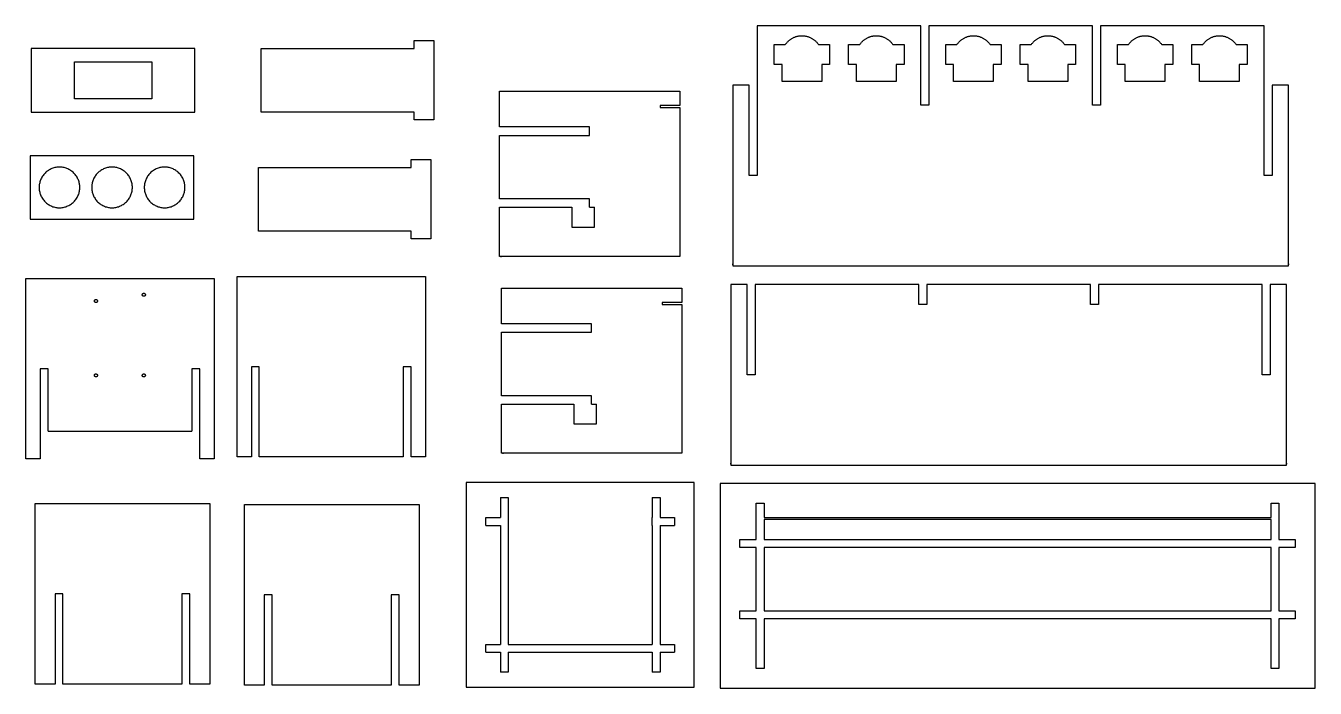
# Model space of a CAD drawing. Header units: millimetres. Extents: x -453 to 2661, y -841 to 395.
# Drawn here: x 1361 to 2661, y -561 to 107 of the extents above; entities that cross this region are included whole.
import ezdxf

# ---------------------------------------------------------------- set-up
doc = ezdxf.new("R2010")
doc.units = ezdxf.units.MM
doc.layers.add('Make2D$Sichtbar$Kurven', color=7, linetype='Continuous', true_color=0x000000)

msp = doc.modelspace()

# ---------------------------------------------------------------- linework, layer by layer
at = {"layer": 'Make2D$Sichtbar$Kurven', "color": 18, "lineweight": -3, "true_color": 0x000000}
for points in [[(2263.5, 107.1), (2181, 107.1), (2098.5, 107.1)], [(2098.5, 107.1), (2098.5, 31.6), (2098.5, -43.9)], [(2436.5, 107.1), (2354, 107.1), (2271.5, 107.1)], [(2271.5, 107.1), (2271.5, 77.1), (2271.5, 47.1)], [(2609.5, 107.1), (2527, 107.1), (2444.5, 107.1)], [(2609.5, -43.9), (2609.5, 31.6), (2609.5, 107.1)], [(1752.5, 92.1), (1762.5, 92.1), (1772.5, 92.1)], [(1752.5, 84.1), (1752.5, 88.1), (1752.5, 92.1)], [(1772.5, 92.1), (1772.5, 52.1), (1772.5, 12.1)], [(1366.5, 84.1), (1366.5, 52.1), (1366.5, 20.1)], [(1531.5, 84.1), (1449, 84.1), (1366.5, 84.1)], [(1531.5, 20.1), (1531.5, 52.1), (1531.5, 84.1)], [(1598.5, 84.1), (1675.5, 84.1), (1752.5, 84.1)], [(1598.5, 20.1), (1598.5, 52.1), (1598.5, 84.1)], [(2115.6, 88.1), (2121.2, 88.1), (2126.8, 88.1)], [(2115.6, 68.1), (2115.6, 78.1), (2115.6, 88.1)], [(2160.3, 88.1), (2165.9, 88.1), (2171.5, 88.1)], [(2171.5, 88.1), (2171.5, 78.1), (2171.5, 68.1)], [(2190.6, 88.1), (2196.2, 88.1), (2201.8, 88.1)], [(2190.6, 68.1), (2190.6, 78.1), (2190.6, 88.1)], [(2235.3, 88.1), (2240.9, 88.1), (2246.5, 88.1)], [(2246.5, 88.1), (2246.5, 78.1), (2246.5, 68.1)], [(2288.6, 88.1), (2294.2, 88.1), (2299.8, 88.1)], [(2288.6, 68.1), (2288.6, 78.1), (2288.6, 88.1)], [(2333.3, 88.1), (2338.9, 88.1), (2344.5, 88.1)], [(2344.5, 88.1), (2344.5, 78.1), (2344.5, 68.1)], [(2363.6, 88.1), (2369.2, 88.1), (2374.8, 88.1)], [(2363.6, 68.1), (2363.6, 78.1), (2363.6, 88.1)], [(2408.3, 88.1), (2413.9, 88.1), (2419.5, 88.1)], [(2419.5, 88.1), (2419.5, 78.1), (2419.5, 68.1)], [(2461.6, 88.1), (2467.2, 88.1), (2472.8, 88.1)], [(2461.6, 68.1), (2461.6, 78.1), (2461.6, 88.1)], [(2506.3, 88.1), (2511.9, 88.1), (2517.5, 88.1)], [(2517.5, 88.1), (2517.5, 78.1), (2517.5, 68.1)], [(2536.6, 88.1), (2542.2, 88.1), (2547.8, 88.1)], [(2536.6, 68.1), (2536.6, 78.1), (2536.6, 88.1)], [(2581.3, 88.1), (2586.9, 88.1), (2592.5, 88.1)], [(2592.5, 88.1), (2592.5, 78.1), (2592.5, 68.1)], [(1410, 70.6), (1449, 70.6), (1488, 70.6)], [(1410, 33.6), (1410, 52.1), (1410, 70.6)], [(1488, 70.6), (1488, 52.1), (1488, 33.6)], [(2123.5, 68.1), (2119.5, 68.1), (2115.6, 68.1)], [(2123.5, 51), (2123.5, 59.5), (2123.5, 68.1)], [(2163.5, 68.1), (2163.5, 59.5), (2163.5, 51)], [(2171.5, 68.1), (2167.5, 68.1), (2163.5, 68.1)], [(2198.5, 68.1), (2194.5, 68.1), (2190.6, 68.1)], [(2198.5, 51), (2198.5, 59.5), (2198.5, 68.1)], [(2238.5, 68.1), (2238.5, 59.5), (2238.5, 51)], [(2246.5, 68.1), (2242.5, 68.1), (2238.5, 68.1)], [(2296.5, 68.1), (2292.5, 68.1), (2288.6, 68.1)], [(2296.5, 51), (2296.5, 59.5), (2296.5, 68.1)], [(2336.5, 68.1), (2336.5, 59.5), (2336.5, 51)], [(2344.5, 68.1), (2340.5, 68.1), (2336.5, 68.1)], [(2371.5, 68.1), (2367.5, 68.1), (2363.6, 68.1)], [(2371.5, 51), (2371.5, 59.5), (2371.5, 68.1)], [(2411.5, 68.1), (2411.5, 59.5), (2411.5, 51)], [(2419.5, 68.1), (2415.5, 68.1), (2411.5, 68.1)], [(2469.5, 68.1), (2465.5, 68.1), (2461.6, 68.1)], [(2469.5, 51), (2469.5, 59.5), (2469.5, 68.1)], [(2509.5, 68.1), (2509.5, 59.5), (2509.5, 51)], [(2517.5, 68.1), (2513.5, 68.1), (2509.5, 68.1)], [(2544.5, 68.1), (2540.5, 68.1), (2536.6, 68.1)], [(2544.5, 51), (2544.5, 59.5), (2544.5, 68.1)], [(2584.5, 68.1), (2584.5, 59.5), (2584.5, 51)], [(2592.5, 68.1), (2588.5, 68.1), (2584.5, 68.1)], [(1838.5, 41.1), (1839.5, 41.1), (1840.5, 41.1)], [(1838.5, 5.1), (1838.5, 23.1), (1838.5, 41.1)], [(1840.5, 41.1), (1930.5, 41.1), (2020.5, 41.1)], [(2020.5, 41.1), (2020.5, 33.9), (2020.5, 26.7)], [(2090.5, 47.1), (2082.3, 47.1), (2074, 47.1)], [(2090.5, -43.9), (2090.5, 1.6), (2090.5, 47.1)], [(2163.5, 51), (2143.5, 51), (2123.5, 51)], [(2238.5, 51), (2218.5, 51), (2198.5, 51)], [(2271.5, 47.1), (2271.5, 37.1), (2271.5, 27.1)], [(2336.5, 51), (2316.5, 51), (2296.5, 51)], [(2411.5, 51), (2391.5, 51), (2371.5, 51)], [(2509.5, 51), (2489.5, 51), (2469.5, 51)], [(2584.5, 51), (2564.5, 51), (2544.5, 51)], [(2634, 47.1), (2625.8, 47.1), (2617.5, 47.1)], [(2617.5, 47.1), (2617.5, 1.6), (2617.5, -43.9)], [(1488, 33.6), (1449, 33.6), (1410, 33.6)], [(2000.5, 26.7), (2000.5, 25.6), (2000.5, 24.6)], [(2020.5, 26.7), (2010.5, 26.7), (2000.5, 26.7)], [(2271.5, 27.1), (2267.5, 27.1), (2263.5, 27.1)], [(2444.5, 27.1), (2440.5, 27.1), (2436.5, 27.1)], [(1366.5, 20.1), (1449, 20.1), (1531.5, 20.1)], [(1752.5, 20.1), (1675.5, 20.1), (1598.5, 20.1)], [(1752.5, 12.1), (1752.5, 16.1), (1752.5, 20.1)], [(2000.5, 24.6), (2010.5, 24.6), (2020.5, 24.6)], [(2020.5, 24.6), (2020.5, -50.4), (2020.5, -125.4)], [(1772.5, 12.1), (1762.5, 12.1), (1752.5, 12.1)], [(1929.5, 5.1), (1884, 5.1), (1838.5, 5.1)], [(1929.5, -3.4), (1929.5, 0.8), (1929.5, 5.1)], [(1838.5, -3.4), (1884, -3.4), (1929.5, -3.4)], [(1838.5, -67.4), (1838.5, -35.4), (1838.5, -3.4)], [(1530.5, -23.9), (1448, -23.9), (1365.5, -23.9)], [(1365.5, -23.9), (1365.5, -55.9), (1365.5, -87.9)], [(1530.5, -87.9), (1530.5, -55.9), (1530.5, -23.9)], [(1595.5, -99.9), (1595.5, -67.9), (1595.5, -35.9)], [(1595.5, -35.9), (1672.5, -35.9), (1749.5, -35.9)], [(1749.5, -35.9), (1749.5, -31.9), (1749.5, -27.9)], [(1749.5, -27.9), (1759.5, -27.9), (1769.5, -27.9)], [(1769.5, -27.9), (1769.5, -67.9), (1769.5, -107.9)], [(2098.5, -43.9), (2094.5, -43.9), (2090.5, -43.9)], [(2617.5, -43.9), (2613.5, -43.9), (2609.5, -43.9)], [(1929.5, -67.4), (1884, -67.4), (1838.5, -67.4)], [(1838.5, -75.9), (1875, -75.9), (1911.5, -75.9)], [(1838.5, -125.4), (1838.5, -100.7), (1838.5, -75.9)], [(1911.5, -75.9), (1911.5, -85.9), (1911.5, -95.9)], [(1929.5, -75.9), (1929.5, -71.7), (1929.5, -67.4)], [(1929.5, -75.9), (1932, -75.9), (1934.5, -75.9)], [(1934.5, -95.9), (1934.5, -85.9), (1934.5, -75.9)], [(1365.5, -87.9), (1448, -87.9), (1530.5, -87.9)], [(1749.5, -99.9), (1672.5, -99.9), (1595.5, -99.9)], [(1749.5, -107.9), (1749.5, -103.9), (1749.5, -99.9)], [(1911.5, -95.9), (1923, -95.9), (1934.5, -95.9)], [(1769.5, -107.9), (1759.5, -107.9), (1749.5, -107.9)], [(2074, -134.9), (2354, -134.9), (2634, -134.9)], [(1361, -329.7), (1361, -238.7), (1361, -147.7)], [(1361, -147.7), (1456, -147.7), (1551, -147.7)], [(1551, -147.7), (1551, -238.7), (1551, -329.7)], [(1574, -327.7), (1574, -236.7), (1574, -145.7)], [(1574, -145.7), (1669, -145.7), (1764, -145.7)], [(1764, -145.7), (1764, -236.7), (1764, -327.7)], [(2088.5, -153.9), (2080.3, -153.9), (2072, -153.9)], [(2088.5, -244.9), (2088.5, -199.4), (2088.5, -153.9)], [(2261.5, -153.9), (2179, -153.9), (2096.5, -153.9)], [(2096.5, -153.9), (2096.5, -199.4), (2096.5, -244.9)], [(2261.5, -173.9), (2261.5, -163.9), (2261.5, -153.9)], [(2434.5, -153.9), (2352, -153.9), (2269.5, -153.9)], [(2269.5, -153.9), (2269.5, -163.9), (2269.5, -173.9)], [(2434.5, -173.9), (2434.5, -163.9), (2434.5, -153.9)], [(2607.5, -153.9), (2525, -153.9), (2442.5, -153.9)], [(2442.5, -153.9), (2442.5, -163.9), (2442.5, -173.9)], [(2607.5, -244.9), (2607.5, -199.4), (2607.5, -153.9)], [(2632, -153.9), (2623.8, -153.9), (2615.5, -153.9)], [(2615.5, -153.9), (2615.5, -199.4), (2615.5, -244.9)], [(1840.5, -157.4), (1841.5, -157.4), (1842.5, -157.4)], [(1840.5, -193.4), (1840.5, -175.4), (1840.5, -157.4)], [(1842.5, -157.4), (1932.5, -157.4), (2022.5, -157.4)], [(2022.5, -157.4), (2022.5, -164.6), (2022.5, -171.8)], [(2002.5, -171.8), (2002.5, -172.9), (2002.5, -173.9)], [(2022.5, -171.8), (2012.5, -171.8), (2002.5, -171.8)], [(2002.5, -173.9), (2012.5, -173.9), (2022.5, -173.9)], [(2022.5, -173.9), (2022.5, -248.9), (2022.5, -323.9)], [(2269.5, -173.9), (2265.5, -173.9), (2261.5, -173.9)], [(2442.5, -173.9), (2438.5, -173.9), (2434.5, -173.9)], [(1931.5, -193.4), (1886, -193.4), (1840.5, -193.4)], [(1931.5, -201.9), (1931.5, -197.7), (1931.5, -193.4)], [(1840.5, -201.9), (1886, -201.9), (1931.5, -201.9)], [(1840.5, -265.9), (1840.5, -233.9), (1840.5, -201.9)], [(1383.5, -238.7), (1379.5, -238.7), (1375.5, -238.7)], [(1375.5, -238.7), (1375.5, -284.2), (1375.5, -329.7)], [(1383.5, -301.7), (1383.5, -270.2), (1383.5, -238.7)], [(1536.5, -238.7), (1532.5, -238.7), (1528.5, -238.7)], [(1528.5, -238.7), (1528.5, -270.2), (1528.5, -301.7)], [(1536.5, -329.7), (1536.5, -284.2), (1536.5, -238.7)], [(1596.5, -236.7), (1592.5, -236.7), (1588.5, -236.7)], [(1588.5, -236.7), (1588.5, -282.2), (1588.5, -327.7)], [(1596.5, -327.7), (1596.5, -282.2), (1596.5, -236.7)], [(1749.5, -236.7), (1745.5, -236.7), (1741.5, -236.7)], [(1741.5, -236.7), (1741.5, -282.2), (1741.5, -327.7)], [(1749.5, -327.7), (1749.5, -282.2), (1749.5, -236.7)], [(2096.5, -244.9), (2092.5, -244.9), (2088.5, -244.9)], [(2615.5, -244.9), (2611.5, -244.9), (2607.5, -244.9)], [(1931.5, -265.9), (1886, -265.9), (1840.5, -265.9)], [(1931.5, -274.4), (1931.5, -270.2), (1931.5, -265.9)], [(1840.5, -274.4), (1877, -274.4), (1913.5, -274.4)], [(1840.5, -323.9), (1840.5, -299.2), (1840.5, -274.4)], [(1913.5, -274.4), (1913.5, -284.4), (1913.5, -294.4)], [(1931.5, -274.4), (1934, -274.4), (1936.5, -274.4)], [(1936.5, -294.4), (1936.5, -284.4), (1936.5, -274.4)], [(1913.5, -294.4), (1925, -294.4), (1936.5, -294.4)], [(1383.5, -301.7), (1456, -301.7), (1528.5, -301.7)], [(1375.5, -329.7), (1368.3, -329.7), (1361, -329.7)], [(1551, -329.7), (1543.8, -329.7), (1536.5, -329.7)], [(1588.5, -327.7), (1581.3, -327.7), (1574, -327.7)], [(1741.5, -327.7), (1669, -327.7), (1596.5, -327.7)], [(1764, -327.7), (1756.8, -327.7), (1749.5, -327.7)], [(2072, -335.9), (2352, -335.9), (2632, -335.9)], [(1805, -353.4), (1805, -456.7), (1805, -559.9)], [(2035, -353.4), (1920, -353.4), (1805, -353.4)], [(2035, -559.9), (2035, -456.7), (2035, -353.4)], [(2661, -354.4), (2361, -354.4), (2061, -354.4)], [(2061, -354.4), (2061, -457.7), (2061, -560.9)], [(2661, -560.9), (2661, -457.7), (2661, -354.4)], [(1370.5, -374.7), (1458.5, -374.7), (1546.5, -374.7)], [(1370.5, -556.7), (1370.5, -465.7), (1370.5, -374.7)], [(1546.5, -374.7), (1546.5, -465.7), (1546.5, -556.7)], [(1581.5, -557.7), (1581.5, -466.7), (1581.5, -375.7)], [(1581.5, -375.7), (1669.5, -375.7), (1757.5, -375.7)], [(1757.5, -375.7), (1757.5, -466.7), (1757.5, -557.7)], [(1839.5, -368.7), (1839.5, -378.7), (1839.5, -388.7)], [(1839.5, -368.7), (1843.5, -368.7), (1847.5, -368.7)], [(1847.5, -368.7), (1847.5, -378.7), (1847.5, -388.7)], [(1992.5, -368.7), (1992.5, -378.7), (1992.5, -388.7)], [(1992.5, -368.7), (1996.5, -368.7), (2000.5, -368.7)], [(2000.5, -368.7), (2000.5, -378.7), (2000.5, -388.7)], [(2097.5, -374.4), (2101.5, -374.4), (2105.5, -374.4)], [(2097.5, -410.9), (2097.5, -392.7), (2097.5, -374.4)], [(2105.5, -374.4), (2105.5, -381.6), (2105.5, -388.8)], [(2616.5, -374.4), (2620.5, -374.4), (2624.5, -374.4)], [(2616.5, -388.8), (2616.5, -381.6), (2616.5, -374.4)], [(2624.5, -374.4), (2624.5, -392.7), (2624.5, -410.9)], [(1825, -388.7), (1832.3, -388.7), (1839.5, -388.7)], [(1825, -396.7), (1825, -392.7), (1825, -388.7)], [(1847.5, -388.7), (1847.5, -392.7), (1847.5, -396.7)], [(1992.5, -396.7), (1992.5, -392.7), (1992.5, -388.7)], [(2000.5, -388.7), (2007.8, -388.7), (2015, -388.7)], [(2015, -388.7), (2015, -392.7), (2015, -396.7)], [(2105.5, -388.8), (2361, -388.8), (2616.5, -388.8)], [(1825, -396.7), (1832.3, -396.7), (1839.5, -396.7)], [(1839.5, -396.7), (1839.5, -456.7), (1839.5, -516.7)], [(1847.5, -396.7), (1847.5, -456.7), (1847.5, -516.7)], [(1992.5, -396.7), (1992.5, -456.7), (1992.5, -516.7)], [(2000.5, -396.7), (2000.5, -456.7), (2000.5, -516.7)], [(2000.5, -396.7), (2007.8, -396.7), (2015, -396.7)], [(2105.5, -390.8), (2105.5, -400.9), (2105.5, -410.9)], [(2616.5, -390.8), (2361, -390.8), (2105.5, -390.8)], [(2616.5, -410.9), (2616.5, -400.9), (2616.5, -390.8)], [(2081, -410.9), (2089.3, -410.9), (2097.5, -410.9)], [(2081, -418.9), (2081, -414.9), (2081, -410.9)], [(2105.5, -410.9), (2361, -410.9), (2616.5, -410.9)], [(2624.5, -410.9), (2632.8, -410.9), (2641, -410.9)], [(2641, -410.9), (2641, -414.9), (2641, -418.9)], [(2097.5, -418.9), (2089.3, -418.9), (2081, -418.9)], [(2097.5, -482.9), (2097.5, -450.9), (2097.5, -418.9)], [(2616.5, -418.9), (2361, -418.9), (2105.5, -418.9)], [(2105.5, -418.9), (2105.5, -450.9), (2105.5, -482.9)], [(2616.5, -482.9), (2616.5, -450.9), (2616.5, -418.9)], [(2624.5, -418.9), (2624.5, -450.9), (2624.5, -482.9)], [(2641, -418.9), (2632.8, -418.9), (2624.5, -418.9)], [(1390.5, -465.7), (1390.5, -511.2), (1390.5, -556.7)], [(1398.5, -465.7), (1394.5, -465.7), (1390.5, -465.7)], [(1398.5, -556.7), (1398.5, -511.2), (1398.5, -465.7)], [(1518.5, -465.7), (1518.5, -511.2), (1518.5, -556.7)], [(1526.5, -465.7), (1522.5, -465.7), (1518.5, -465.7)], [(1526.5, -556.7), (1526.5, -511.2), (1526.5, -465.7)], [(1609.5, -466.7), (1605.5, -466.7), (1601.5, -466.7)], [(1601.5, -466.7), (1601.5, -512.2), (1601.5, -557.7)], [(1609.5, -557.7), (1609.5, -512.2), (1609.5, -466.7)], [(1737.5, -466.7), (1733.5, -466.7), (1729.5, -466.7)], [(1729.5, -466.7), (1729.5, -512.2), (1729.5, -557.7)], [(1737.5, -557.7), (1737.5, -512.2), (1737.5, -466.7)], [(2081, -482.9), (2089.3, -482.9), (2097.5, -482.9)], [(2081, -490.9), (2081, -486.9), (2081, -482.9)], [(2097.5, -490.9), (2089.3, -490.9), (2081, -490.9)], [(2097.5, -540.9), (2097.5, -515.9), (2097.5, -490.9)], [(2105.5, -482.9), (2361, -482.9), (2616.5, -482.9)], [(2105.5, -490.9), (2105.5, -515.9), (2105.5, -540.9)], [(2616.5, -490.9), (2361, -490.9), (2105.5, -490.9)], [(2616.5, -540.9), (2616.5, -515.9), (2616.5, -490.9)], [(2624.5, -482.9), (2632.8, -482.9), (2641, -482.9)], [(2624.5, -490.9), (2624.5, -515.9), (2624.5, -540.9)], [(2641, -490.9), (2632.8, -490.9), (2624.5, -490.9)], [(2641, -482.9), (2641, -486.9), (2641, -490.9)], [(1825, -516.7), (1832.3, -516.7), (1839.5, -516.7)], [(1825, -524.7), (1825, -520.7), (1825, -516.7)], [(1847.5, -516.7), (1920, -516.7), (1992.5, -516.7)], [(2000.5, -516.7), (2007.8, -516.7), (2015, -516.7)], [(2015, -516.7), (2015, -520.7), (2015, -524.7)], [(1825, -524.7), (1832.3, -524.7), (1839.5, -524.7)], [(1839.5, -524.7), (1839.5, -534.7), (1839.5, -544.7)], [(1847.5, -524.7), (1920, -524.7), (1992.5, -524.7)], [(1847.5, -524.7), (1847.5, -534.7), (1847.5, -544.7)], [(1992.5, -524.7), (1992.5, -534.7), (1992.5, -544.7)], [(2000.5, -524.7), (2007.8, -524.7), (2015, -524.7)], [(2000.5, -524.7), (2000.5, -534.7), (2000.5, -544.7)], [(1847.5, -544.7), (1843.5, -544.7), (1839.5, -544.7)], [(2000.5, -544.7), (1996.5, -544.7), (1992.5, -544.7)], [(2105.5, -540.9), (2101.5, -540.9), (2097.5, -540.9)], [(2624.5, -540.9), (2620.5, -540.9), (2616.5, -540.9)], [(1390.5, -556.7), (1380.5, -556.7), (1370.5, -556.7)], [(1518.5, -556.7), (1458.5, -556.7), (1398.5, -556.7)], [(1546.5, -556.7), (1536.5, -556.7), (1526.5, -556.7)], [(1601.5, -557.7), (1591.5, -557.7), (1581.5, -557.7)], [(1729.5, -557.7), (1669.5, -557.7), (1609.5, -557.7)], [(1757.5, -557.7), (1747.5, -557.7), (1737.5, -557.7)], [(1805, -559.9), (1920, -559.9), (2035, -559.9)], [(2061, -560.9), (2361, -560.9), (2661, -560.9)]]:
    msp.add_open_spline(points, degree=2, dxfattribs=at)
for points, knots in [([(2263.5, 27.1), (2263.5, 37.1), (2263.5, 47.1), (2263.5, 77.1), (2263.5, 107.1)], [-6837, -6837, -6837, -6817, -6817, -6757, -6757, -6757]), ([(2436.5, 27.1), (2436.5, 37.1), (2436.5, 47.1), (2436.5, 77.1), (2436.5, 107.1)], [-4872, -4872, -4872, -4852, -4852, -4792, -4792, -4792]), ([(2444.5, 107.1), (2444.5, 77.1), (2444.5, 47.1), (2444.5, 37.1), (2444.5, 27.1)], [-4960, -4960, -4960, -4900, -4900, -4880, -4880, -4880]), ([(2074, 47.1), (2074, -42.9), (2074, -132.9), (2074, -133.9), (2074, -134.9)], [-6324, -6324, -6324, -6144, -6144, -6142, -6142, -6142]), ([(2634, -134.9), (2634, -133.9), (2634, -132.9), (2634, -42.9), (2634, 47.1)], [-5575, -5575, -5575, -5573, -5573, -5393, -5393, -5393]), ([(2020.5, -125.4), (1930.5, -125.4), (1840.5, -125.4), (1839.5, -125.4), (1838.5, -125.4)], [-2687.279068, -2687.279068, -2687.279068, -2507.279068, -2507.279068, -2505.279068, -2505.279068, -2505.279068]), ([(2072, -153.9), (2072, -243.9), (2072, -333.9), (2072, -334.9), (2072, -335.9)], [-4026, -4026, -4026, -3846, -3846, -3844, -3844, -3844]), ([(2632, -335.9), (2632, -334.9), (2632, -333.9), (2632, -243.9), (2632, -153.9)], [-5215, -5215, -5215, -5213, -5213, -5033, -5033, -5033]), ([(2022.5, -323.9), (1932.5, -323.9), (1842.5, -323.9), (1841.5, -323.9), (1840.5, -323.9)], [-2687.279068, -2687.279068, -2687.279068, -2507.279068, -2507.279068, -2505.279068, -2505.279068, -2505.279068])]:
    msp.add_open_spline(points, degree=2, knots=knots, dxfattribs=at)
for points, weights, knots in [([(2126.8, 88.1), (2132.8, 97.1), (2143.5, 97.1), (2154.3, 97.1), (2160.3, 88.1)], [0.999999942917, 0.880287828702, 1, 0.880287828702, 0.999999942917], [-86.402476, -86.402476, -86.402476, -66.629361, -66.629361, -46.856247, -46.856247, -46.856247]), ([(2201.8, 88.1), (2207.8, 97.1), (2218.5, 97.1), (2229.3, 97.1), (2235.3, 88.1)], [0.999999942917, 0.880287828702, 1, 0.880287828702, 0.999999942917], [-86.402476, -86.402476, -86.402476, -66.629361, -66.629361, -46.856247, -46.856247, -46.856247]), ([(2299.8, 88.1), (2305.8, 97.1), (2316.5, 97.1), (2327.3, 97.1), (2333.3, 88.1)], [1, 0.88028780016, 1, 0.880287828702, 0.999999942917], [-86.402476, -86.402476, -86.402476, -66.629359, -66.629359, -46.856247, -46.856247, -46.856247]), ([(2374.8, 88.1), (2380.8, 97.1), (2391.5, 97.1), (2402.3, 97.1), (2408.3, 88.1)], [0.999999942917, 0.880287828702, 1, 0.880287828702, 0.999999942917], [-86.402476, -86.402476, -86.402476, -66.629361, -66.629361, -46.856247, -46.856247, -46.856247]), ([(2472.8, 88.1), (2478.8, 97.1), (2489.5, 97.1), (2500.3, 97.1), (2506.3, 88.1)], [0.999999942917, 0.880287828702, 1, 0.880287828702, 0.999999942917], [-86.402476, -86.402476, -86.402476, -66.629361, -66.629361, -46.856247, -46.856247, -46.856247]), ([(2547.8, 88.1), (2553.8, 97.1), (2564.5, 97.1), (2575.3, 97.1), (2581.3, 88.1)], [1, 0.88028780016, 1, 0.880287828702, 0.999999942917], [-86.402476, -86.402476, -86.402476, -66.629359, -66.629359, -46.856247, -46.856247, -46.856247]), ([(1415.5, -55.9), (1415.5, -76.4), (1395, -76.4), (1374.5, -76.4), (1374.5, -55.9), (1374.5, -35.4), (1395, -35.4), (1415.5, -35.4), (1415.5, -55.9)], [1, 0.707106781187, 1, 0.707106781187, 1, 0.707106781187, 1, 0.707106781187, 1], [586.805299, 586.805299, 586.805299, 619.006623, 619.006623, 651.207948, 651.207948, 683.409273, 683.409273, 715.610598, 715.610598, 715.610598]), ([(1468.5, -55.9), (1468.5, -76.4), (1448, -76.4), (1427.5, -76.4), (1427.5, -55.9), (1427.5, -35.4), (1448, -35.4), (1468.5, -35.4), (1468.5, -55.9)], [1, 0.707106781187, 1, 0.707106781187, 1, 0.707106781187, 1, 0.707106781187, 1], [715.610598, 715.610598, 715.610598, 747.811922, 747.811922, 780.013247, 780.013247, 812.214572, 812.214572, 844.415896, 844.415896, 844.415896]), ([(1480.5, -55.9), (1480.5, -35.4), (1501, -35.4), (1521.5, -35.4), (1521.5, -55.9), (1521.5, -76.4), (1501, -76.4), (1480.5, -76.4), (1480.5, -55.9)], [1, 0.707106781187, 1, 0.707106781187, 1, 0.707106781187, 1, 0.707106781187, 1], [458, 458, 458, 490.201325, 490.201325, 522.402649, 522.402649, 554.603974, 554.603974, 586.805299, 586.805299, 586.805299]), ([(1433.3, -170.5), (1433.3, -168.9), (1431.8, -168.9), (1430.2, -168.9), (1430.2, -170.5), (1430.2, -172), (1431.8, -172), (1433.3, -172), (1433.3, -170.5)], [1, 0.707106781187, 1, 0.707106781187, 1, 0.707106781187, 1, 0.707106781187, 1], [0, 0, 0, 2.431712, 2.431712, 4.863425, 4.863425, 7.295137, 7.295137, 9.726849, 9.726849, 9.726849]), ([(1481.6, -164.1), (1481.6, -162.6), (1480, -162.6), (1478.5, -162.6), (1478.5, -164.1), (1478.5, -165.7), (1480, -165.7), (1481.6, -165.7), (1481.6, -164.1)], [1, 0.707106781187, 1, 0.707106781187, 1, 0.707106781187, 1, 0.707106781187, 1], [0, 0, 0, 2.431712, 2.431712, 4.863425, 4.863425, 7.295137, 7.295137, 9.726849, 9.726849, 9.726849]), ([(1433.3, -245.4), (1433.3, -243.9), (1431.8, -243.9), (1430.2, -243.9), (1430.2, -245.4), (1430.2, -247), (1431.8, -247), (1433.3, -247), (1433.3, -245.4)], [1, 0.707106781187, 1, 0.707106781187, 1, 0.707106781187, 1, 0.707106851018, 0.999999860338], [0, 0, 0, 2.431712, 2.431712, 4.863425, 4.863425, 7.295137, 7.295137, 9.726849, 9.726849, 9.726849]), ([(1481.6, -245.4), (1481.6, -243.9), (1480, -243.9), (1478.5, -243.9), (1478.5, -245.4), (1478.5, -247), (1480, -247), (1481.6, -247), (1481.6, -245.4)], [1, 0.707106781187, 1, 0.707106781187, 1, 0.707106781187, 1, 0.707106851018, 0.999999860338], [0, 0, 0, 2.431712, 2.431712, 4.863425, 4.863425, 7.295137, 7.295137, 9.726849, 9.726849, 9.726849])]:
    msp.add_rational_spline(points, weights, degree=2, knots=knots, dxfattribs=at)

doc.saveas('drawing.dxf')
